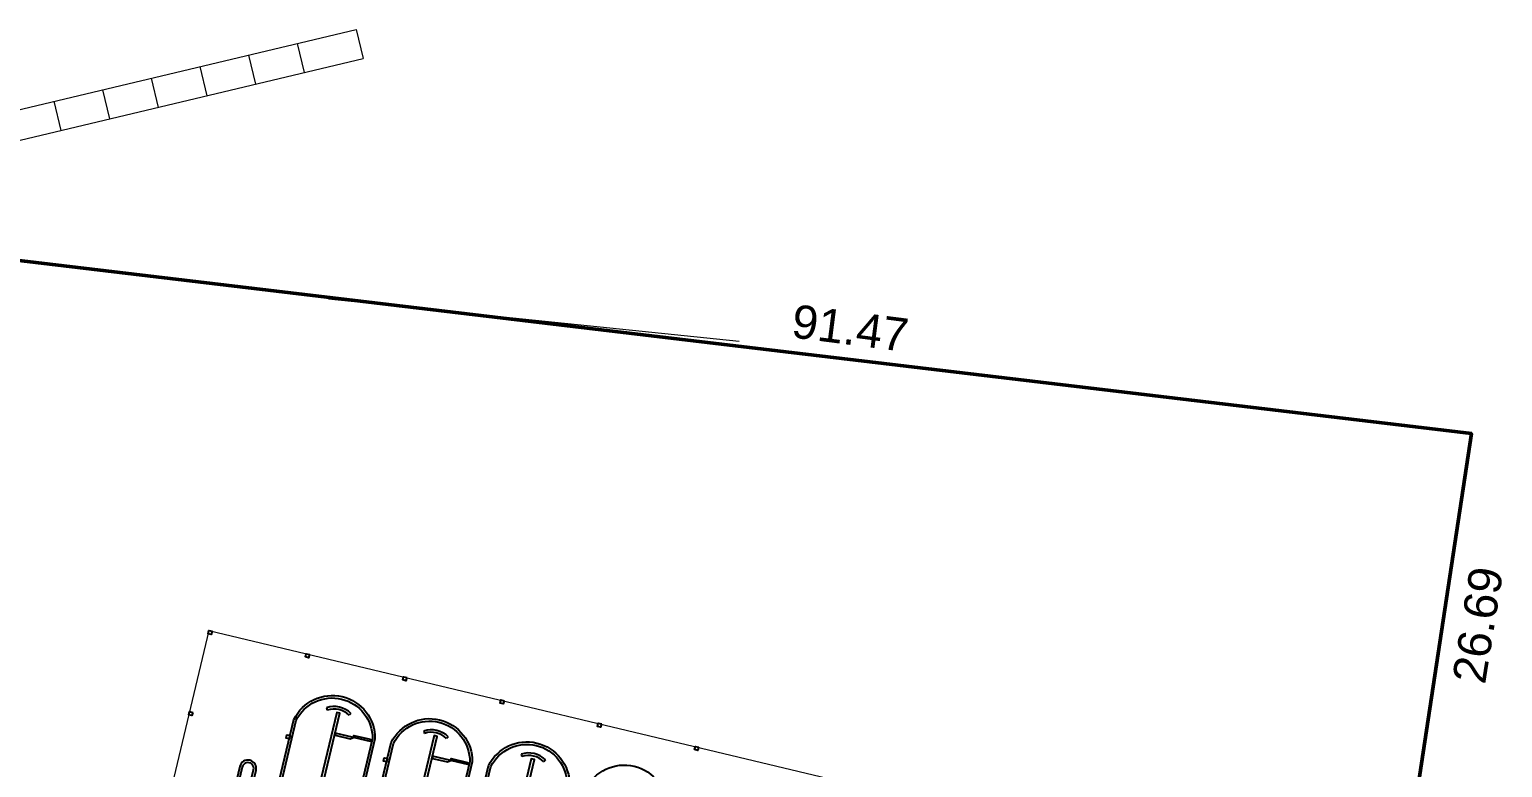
# Model space of a CAD drawing. Header units: metres. Extents: x 2572 to 5235, y 1556 to 2684.
# Drawn here: x 3373.7 to 3462, y 2343 to 2387.3 of the extents above; entities that cross this region are included whole.
import ezdxf

# ---------------------------------------------------------------- set-up
doc = ezdxf.new("R2010")
doc.units = ezdxf.units.M
doc.linetypes.add('HIDDEN2', pattern=[4.7625, 3.175, -1.5875])
for name, color, linetype, lineweight in [('0.09', 161, 'Continuous', 9), ('ACERO LONG', 211, 'Continuous', 35), ('Structural - Grid_Pen_No__15', 214, 'Continuous', 25), ('VIGAS DE LOSA1', 190, 'Continuous', 9)]:
    doc.layers.add(name, color=color, linetype=linetype, lineweight=lineweight)
doc.layers.add('2D Drafting - General_Pen_No__102', color=7, linetype='Continuous', lineweight=13, true_color=0xcccccc)
doc.layers.add('SOMBREADO', color=7, linetype='Continuous')
doc.styles.get("Standard").update_dxf_attribs({"font": 'arial.ttf'})

msp = doc.modelspace()

# ---------------------------------------------------------------- linework, layer by layer
for points in [[(3384.636, 2351.153), (3384.589, 2350.958), (3384.395, 2351.005), (3384.441, 2351.199), (3384.636, 2351.153)], [(3390.472, 2349.76), (3390.426, 2349.566), (3390.231, 2349.612), (3390.278, 2349.807), (3390.472, 2349.76)], [(3396.311, 2348.381), (3396.265, 2348.186), (3396.07, 2348.233), (3396.117, 2348.427), (3396.311, 2348.381)], [(3402.148, 2346.988), (3402.101, 2346.794), (3401.907, 2346.84), (3401.953, 2347.035), (3402.148, 2346.988)], [(3383.476, 2346.289), (3383.429, 2346.095), (3383.235, 2346.141), (3383.281, 2346.336), (3383.476, 2346.289)], [(3390.022, 2337.531), (3387.933, 2328.777), (3388.128, 2328.73), (3392.305, 2346.239), (3392.11, 2346.285), (3390.022, 2337.531)], [(3391.496, 2346.561), (3391.545, 2346.419)], [(3392.964, 2346.218), (3392.858, 2346.113)], [(3389.312, 2344.897), (3389.265, 2344.702), (3389.071, 2344.749), (3389.117, 2344.943), (3389.312, 2344.897)], [(3394.209, 2344.526), (3392.021, 2345.049), (3392.027, 2344.923), (3392.914, 2344.711), (3393.115, 2344.787), (3393.143, 2344.905), (3394.11, 2344.674), (3394.209, 2344.526)], [(3395.858, 2336.139), (3393.77, 2327.384), (3393.964, 2327.338), (3398.141, 2344.847), (3397.947, 2344.893), (3395.858, 2336.139)], [(3397.332, 2345.169), (3397.382, 2345.027)], [(3398.8, 2344.826), (3398.694, 2344.721)], [(3407.984, 2345.596), (3407.937, 2345.402), (3407.743, 2345.448), (3407.789, 2345.643), (3407.984, 2345.596)], [(3413.82, 2344.204), (3413.774, 2344.009), (3413.579, 2344.056), (3413.625, 2344.25), (3413.82, 2344.204)], [(3395.151, 2343.517), (3395.105, 2343.323), (3394.91, 2343.369), (3394.956, 2343.564), (3395.151, 2343.517)], [(3400.046, 2343.134), (3397.857, 2343.656), (3397.863, 2343.531), (3398.75, 2343.319), (3398.951, 2343.395), (3398.979, 2343.513), (3399.947, 2343.282), (3400.046, 2343.134)], [(3401.694, 2334.746), (3399.606, 2325.992), (3399.8, 2325.946), (3403.977, 2343.454), (3403.783, 2343.501), (3401.694, 2334.746)], [(3403.169, 2343.776), (3403.218, 2343.635)], [(3404.637, 2343.434), (3404.53, 2343.328)]]:
    msp.add_lwpolyline(points)
for points in [[(3392.551, 2336.928), (3390.694, 2329.146, -0.8), (3385.831, 2330.306), (3387.687, 2338.088), (3389.544, 2345.87, -0.8), (3394.407, 2344.709), (3392.551, 2336.928)], [(3398.387, 2335.535), (3396.531, 2327.754, -0.8), (3391.667, 2328.914), (3393.524, 2336.696), (3395.38, 2344.477, -0.8), (3400.244, 2343.317), (3398.387, 2335.535)], [(3404.223, 2334.143), (3402.367, 2326.361, -0.8), (3397.503, 2327.522), (3399.36, 2335.303), (3401.216, 2343.085, -0.8), (3406.08, 2341.925), (3404.223, 2334.143)], [(3385.256, 2338.668), (3384.211, 2334.291, 1), (3385.184, 2334.059), (3386.228, 2338.436), (3387.273, 2342.813, 1), (3386.3, 2343.045), (3385.256, 2338.668)], [(3410.059, 2332.751), (3408.203, 2324.969, -0.8), (3403.34, 2326.129), (3405.196, 2333.911), (3407.052, 2341.693, -0.8), (3411.916, 2340.532), (3410.059, 2332.751)]]:
    msp.add_lwpolyline(points, format="xyb")
for points in [[(3392.405, 2336.962), (3390.552, 2329.197, -0.794435), (3385.981, 2330.288), (3387.833, 2338.053), (3389.686, 2345.818, -0.794435), (3394.257, 2344.728)], [(3398.241, 2335.57), (3396.389, 2327.805, -0.794435), (3391.817, 2328.896), (3393.669, 2336.661), (3395.522, 2344.426, -0.794435), (3400.094, 2343.335)], [(3404.077, 2334.178), (3402.225, 2326.413, -0.794435), (3397.653, 2327.503), (3399.506, 2335.268), (3401.358, 2343.034, -0.794435), (3405.93, 2341.943)], [(3385.401, 2338.633), (3384.357, 2334.256, 1), (3385.038, 2334.094), (3386.082, 2338.471), (3387.127, 2342.848, 1), (3386.446, 2343.01)]]:
    msp.add_lwpolyline(points, format="xyb", close=True)
for centre, radius in [((3391.958, 2345.226), 1.413), ((3391.958, 2345.226), 1.263), ((3397.795, 2343.833), 1.413), ((3397.795, 2343.833), 1.263), ((3403.631, 2342.441), 1.413), ((3403.631, 2342.441), 1.263)]:
    msp.add_arc(centre, radius, 44.62734, 109.09137)
at = {"layer": '0.09', "lineweight": 0, "elevation": -0.098, "flags": 128}
msp.add_lwpolyline([(3416.259, 2368.544), (3391.616, 2371.073)], dxfattribs=at)
at = {"layer": '2D Drafting - General_Pen_No__102', "color": 8, "linetype": 'Continuous', "lineweight": 0, "elevation": -1920, "flags": 128}
for points in [[(3367.472, 2381.112), (3393.282, 2387.255)], [(3393.282, 2387.255), (3393.699, 2385.504)], [(3390.181, 2384.667), (3389.764, 2386.418)], [(3369.751, 2379.805), (3393.699, 2385.504)], [(3387.262, 2383.972), (3386.845, 2385.723)], [(3384.344, 2383.278), (3383.927, 2385.029)], [(3381.425, 2382.583), (3381.008, 2384.334)], [(3375.588, 2381.194), (3375.171, 2382.945)], [(3378.507, 2381.888), (3378.09, 2383.64)]]:
    msp.add_lwpolyline(points, dxfattribs=at)
at = {"layer": 'SOMBREADO', "color": 0, "linetype": 'Continuous', "lineweight": 50, "elevation": 0.963, "flags": 128}
msp.add_lwpolyline([(3341.29, 2325.998), (3327.548, 2306.394), (3319.644, 2297.019), (3319.644, 2297.019), (3443.694, 2267.502), (3443.694, 2267.502), (3443.694, 2267.502), (3449.957, 2279.19), (3456.622, 2299.064), (3456.172, 2336.622), (3460.169, 2363.009), (3460.169, 2363.009), (3460.169, 2363.009), (3369.345, 2373.843), (3368.499, 2365.529), (3355.021, 2345.666)], close=True, dxfattribs=at)
at = {"layer": 'Structural - Grid_Pen_No__15', "linetype": 'HIDDEN2', "lineweight": 9, "elevation": 0.963, "flags": 128}
msp.add_lwpolyline([(3341.29, 2325.998), (3327.548, 2306.394), (3319.644, 2297.019), (3319.644, 2297.019), (3443.694, 2267.502), (3443.694, 2267.502), (3443.694, 2267.502), (3449.957, 2279.19), (3456.622, 2299.064), (3456.172, 2336.622), (3460.169, 2363.009), (3460.169, 2363.009), (3460.169, 2363.009), (3369.345, 2373.843), (3368.499, 2365.529), (3355.021, 2345.666)], close=True, dxfattribs=at)
at = {"layer": 'VIGAS DE LOSA1', "color": 2, "linetype": 'Continuous', "lineweight": 9}
msp.add_line((3384.441, 2351.199), (3449.807, 2335.605), dxfattribs=at)
at = {"layer": 'VIGAS DE LOSA1', "color": 2, "linetype": 'Continuous', "lineweight": 9, "flags": 128}
msp.add_lwpolyline([(3384.441, 2351.199), (3379.754, 2331.551)], dxfattribs=at)

# ---------------------------------------------------------------- texts
at = {"layer": 'ACERO LONG', "color": 0, "linetype": 'Continuous', "lineweight": 9, "char_height": 2, "attachment_point": 5}
for s, insert, rotation in [('91.47', (3422.911, 2369.327), 352.67263), ('\\A1;26.69', (3460.559, 2351.527, 0.963), 80.92895)]:
    msp.add_mtext(s, dxfattribs=dict(at, insert=insert, rotation=rotation))

doc.saveas('drawing.dxf')
